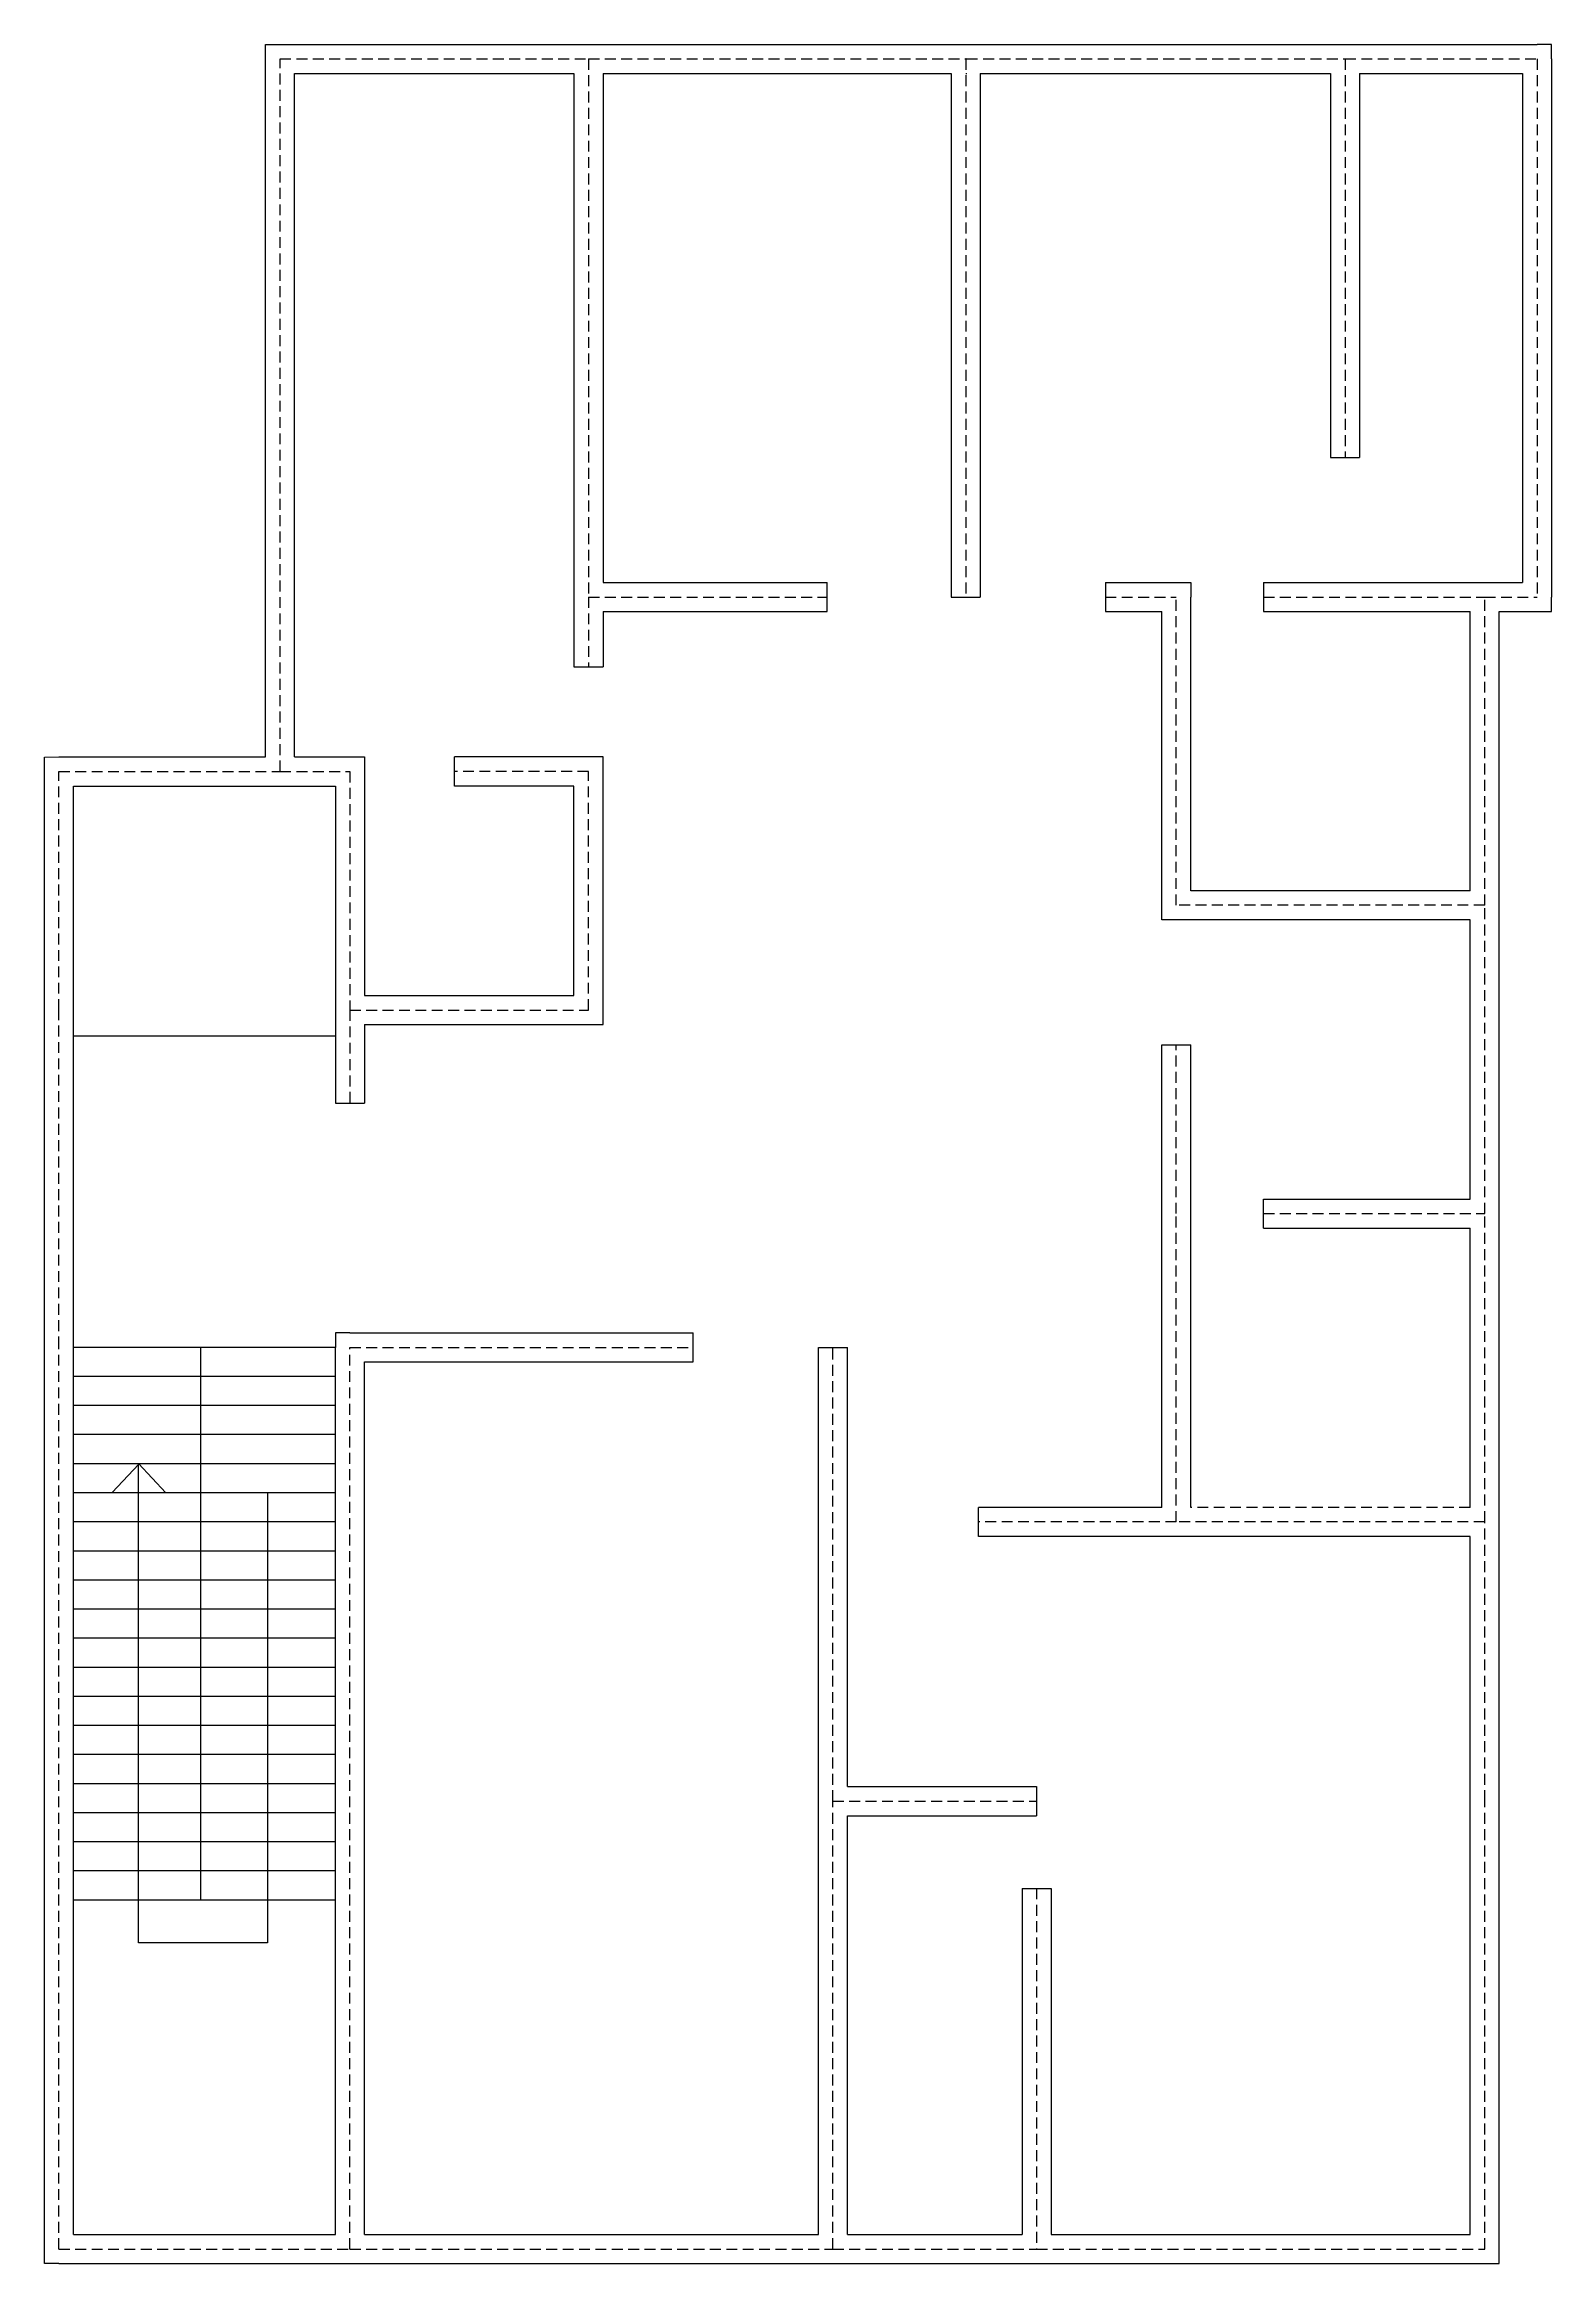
# Model space of a CAD drawing. Header units: inches. Extents: x 28 to 546, y 3 to 766.
import ezdxf

# ---------------------------------------------------------------- set-up
doc = ezdxf.new("R2010")
doc.units = ezdxf.units.IN
doc.header["$LTSCALE"] = 15
doc.header["$MEASUREMENT"] = 0
doc.linetypes.add('HIDDEN', pattern=[0.375, 0.25, -0.125])
doc.dimstyles.get("Standard").update_dxf_attribs({"dimtxt": 0.18, "dimasz": 0.18, "dimexe": 0.18, "dimexo": 0.0625, "dimgap": 0.09, "dimtad": 0, "dimtih": 1, "dimtoh": 1, "dimdec": 1, "dimzin": 0, "dimdsep": 46, "dimlunit": 3, "dimtxsty": 'Standard', "dimcen": 0.09, "dimadec": 0, "dimazin": 0, "dimtfac": 1, "dimtdec": 1, "dimtofl": 0, "dimtmove": 0, "dimatfit": 3, "dimfxl": 1, "dimtolj": 1, "dimtzin": 0, "dimarcsym": 0})

# ---------------------------------------------------------------- blocks, each defined once
blk = doc.blocks.new('*D2')
at = {"color": 0, "linetype": 'HIDDEN', "lineweight": -2}
for p, q in [((345.05, 760.81), (344.87, 760.81)), ((345.23, 760.87), (345.23, 760.99)), ((345.23, 760.87), (345.23, 760.99)), ((345.41, 760.81), (345.59, 760.81))]:
    blk.add_line(p, q, dxfattribs=at)
at = {"color": 0, "linetype": 'HIDDEN'}
for points in [[(345.05, 760.84), (345.05, 760.78), (345.23, 760.81)], [(345.41, 760.84), (345.41, 760.78), (345.23, 760.81)]]:
    blk.add_solid(points, dxfattribs=at)
at = {"layer": 'Defpoints', "color": 0, "linetype": 'HIDDEN'}
blk.add_point((345.23, 760.81), dxfattribs=at)
blk.add_point((345.23, 760.81), dxfattribs=at)
blk.add_point((345.23, 760.81), dxfattribs=at)
at = {"color": 0, "linetype": 'HIDDEN', "insert": (345.89, 760.81), "char_height": 0.18, "attachment_point": 5}
blk.add_mtext('\\A1;0.0"', dxfattribs=at)

msp = doc.modelspace()

# ---------------------------------------------------------------- linework, layer by layer
for p, q in [((104.23, 760.81), (104.23, 765.81)), ((104.23, 765.81), (109.23, 765.81)), ((109.23, 765.81), (215.23, 765.81)), ((215.23, 765.81), (345.23, 765.81)), ((345.23, 765.81), (475.23, 765.81)), ((475.23, 765.81), (541.23, 765.81)), ((546.23, 765.81), (541.23, 765.81)), ((546.23, 760.81), (546.23, 765.81)), ((104.23, 520.81), (104.23, 760.81)), ((114.23, 755.81), (210.23, 755.81)), ((114.23, 520.81), (114.23, 755.81)), ((210.23, 755.81), (210.23, 575.81)), ((220.23, 755.81), (339.87, 755.81)), ((220.23, 755.81), (220.23, 580.81)), ((339.87, 755.81), (339.87, 575.81)), ((344.87, 755.81), (345.23, 755.81)), ((349.87, 755.81), (470.23, 755.81)), ((349.87, 755.81), (349.87, 575.81)), ((470.23, 755.81), (470.23, 623.81)), ((480.23, 755.81), (536.23, 755.81)), ((480.23, 755.81), (480.23, 623.81)), ((536.23, 755.81), (536.23, 580.81)), ((546.23, 760.81), (546.23, 575.81)), ((470.23, 623.81), (480.23, 623.81)), ((220.23, 580.81), (297.23, 580.81)), ((297.23, 570.81), (297.23, 580.81)), ((392.87, 580.81), (417.23, 580.81)), ((392.87, 580.81), (392.87, 570.81)), ((417.23, 580.81), (422.23, 580.81)), ((422.23, 580.81), (422.23, 575.81)), ((447.23, 580.81), (523.23, 580.81)), ((447.23, 580.81), (447.23, 570.81)), ((523.23, 580.81), (536.23, 580.81)), ((210.23, 575.81), (210.23, 551.81)), ((339.87, 575.81), (349.87, 575.81)), ((422.23, 474.81), (422.23, 575.81)), ((546.23, 570.81), (546.23, 575.81)), ((220.23, 570.81), (220.23, 551.81)), ((220.23, 570.81), (297.23, 570.81)), ((392.87, 570.81), (412.23, 570.81)), ((392.87, 570.81), (392.87, 570.81)), ((412.23, 469.81), (412.23, 570.81)), ((447.23, 570.81), (518.23, 570.81)), ((518.23, 474.81), (518.23, 570.81)), ((528.23, 570.81), (541.23, 570.81)), ((528.23, 469.81), (528.23, 570.81)), ((541.23, 570.81), (546.23, 570.81)), ((210.23, 551.81), (220.23, 551.81)), ((28.23, 520.73), (33.23, 520.81)), ((28.23, 515.81), (28.23, 520.73)), ((33.23, 520.81), (104.23, 520.81)), ((114.23, 520.81), (133.23, 520.81)), ((133.23, 520.81), (138.23, 520.81)), ((138.23, 520.81), (138.23, 515.81)), ((215.23, 520.81), (169.23, 520.81)), ((169.23, 510.81), (169.23, 520.81)), ((220.23, 520.81), (215.23, 520.81)), ((220.23, 515.81), (220.23, 520.81)), ((28.23, 433.81), (28.23, 515.81)), ((138.23, 515.81), (138.23, 438.81)), ((220.23, 433.81), (220.23, 515.81)), ((38.23, 433.81), (38.23, 510.81)), ((38.23, 510.81), (109.23, 510.81)), ((109.23, 510.81), (128.23, 510.81)), ((128.23, 510.81), (128.23, 433.81)), ((210.23, 510.81), (169.23, 510.81)), ((210.23, 438.81), (210.23, 510.81)), ((518.23, 474.81), (422.23, 474.81)), ((412.23, 464.81), (412.23, 469.81)), ((528.23, 363.81), (528.23, 469.81)), ((417.23, 464.81), (412.23, 464.81)), ((518.23, 464.81), (417.23, 464.81)), ((518.23, 368.81), (518.23, 464.81)), ((138.23, 438.81), (210.23, 438.81)), ((28.23, 317.81), (28.23, 433.81)), ((38.23, 317.81), (38.23, 433.81)), ((128.23, 433.81), (128.23, 401.81)), ((138.23, 428.81), (215.23, 428.81)), ((138.23, 428.81), (138.23, 401.81)), ((215.23, 428.81), (220.23, 428.81)), ((220.23, 428.81), (220.23, 433.81)), ((128.41, 424.8), (38.41, 424.8)), ((412.23, 363.81), (412.23, 421.81)), ((412.23, 421.81), (422.23, 421.81)), ((422.23, 363.81), (422.23, 421.81)), ((128.23, 401.81), (138.23, 401.81)), ((447.23, 368.81), (518.23, 368.81)), ((447.23, 358.81), (447.23, 368.81)), ((412.23, 262.81), (412.23, 363.81)), ((422.23, 262.81), (422.23, 363.81)), ((447.23, 358.81), (518.23, 358.81)), ((518.23, 262.81), (518.23, 358.81)), ((528.23, 257.81), (528.23, 363.81)), ((133.23, 322.81), (128.23, 322.81)), ((128.23, 322.81), (128.23, 317.81)), ((133.23, 322.81), (251.23, 322.81)), ((251.23, 312.81), (251.23, 322.81)), ((28.23, 7.81), (28.23, 317.81)), ((38.23, 12.81), (38.23, 317.81)), ((128.23, 317.81), (38.23, 317.81)), ((81.86, 317.81), (81.86, 127.89)), ((128.23, 12.81), (128.23, 317.81)), ((294.23, 161.81), (294.23, 317.81)), ((294.23, 317.81), (304.23, 317.81)), ((304.23, 166.81), (304.23, 317.81)), ((128.23, 307.81), (38.23, 307.81)), ((138.23, 12.81), (138.23, 312.81)), ((138.23, 312.81), (251.23, 312.81)), ((128.23, 297.81), (38.23, 297.81)), ((128.23, 287.81), (38.23, 287.81)), ((128.23, 277.81), (38.23, 277.81)), ((60.66, 277.72), (51.57, 267.89)), ((60.55, 113.11), (60.55, 277.86)), ((60.55, 277.86), (69.97, 267.78)), ((128.23, 267.81), (38.23, 267.81)), ((104.91, 267.86), (104.91, 113.11)), ((412.23, 262.81), (349.23, 262.81)), ((349.23, 252.81), (349.23, 262.81)), ((128.23, 257.81), (38.23, 257.81)), ((417.23, 252.81), (349.23, 252.81)), ((518.23, 252.81), (417.23, 252.81)), ((518.23, 161.81), (518.23, 252.81)), ((528.23, 161.81), (528.23, 257.81)), ((128.23, 247.81), (38.23, 247.81)), ((128.23, 237.81), (38.23, 237.81)), ((128.23, 227.81), (38.23, 227.81)), ((128.23, 217.81), (38.23, 217.81)), ((128.23, 207.81), (38.23, 207.81)), ((128.23, 197.81), (38.23, 197.81)), ((128.23, 187.81), (38.23, 187.81)), ((128.23, 177.81), (38.23, 177.81)), ((128.23, 167.81), (38.23, 167.81)), ((294.23, 12.81), (294.23, 161.81)), ((304.23, 166.81), (369.23, 166.81)), ((369.23, 166.81), (369.23, 156.81)), ((518.23, 12.81), (518.23, 161.81)), ((528.23, 7.81), (528.23, 161.81)), ((128.23, 157.81), (38.23, 157.81)), ((304.23, 12.81), (304.23, 156.81)), ((304.23, 156.81), (369.23, 156.81)), ((128.23, 147.81), (38.23, 147.81)), ((128.23, 137.81), (38.23, 137.81)), ((364.23, 131.81), (364.23, 12.81)), ((364.23, 131.81), (369.23, 131.81)), ((369.23, 131.81), (374.23, 131.81)), ((374.23, 131.81), (374.23, 12.81)), ((128.23, 127.81), (38.23, 127.81)), ((104.91, 113.11), (60.55, 113.11)), ((28.23, 2.81), (28.23, 7.81)), ((38.23, 12.81), (128.23, 12.81)), ((138.23, 12.81), (294.23, 12.81)), ((304.23, 12.81), (364.23, 12.81)), ((374.23, 12.81), (518.23, 12.81)), ((528.23, 2.81), (528.23, 7.81)), ((33.23, 2.81), (28.23, 2.81)), ((33.23, 2.81), (133.23, 2.81)), ((133.23, 2.81), (299.23, 2.81)), ((299.23, 2.81), (369.23, 2.81)), ((369.23, 2.81), (523.23, 2.81)), ((523.23, 2.81), (528.23, 2.81))]:
    msp.add_line(p, q)
at = {"linetype": 'HIDDEN'}
for p, q in [((109.23, 515.81), (109.23, 760.81)), ((109.23, 760.81), (215.23, 760.81)), ((215.23, 760.81), (345.23, 760.81)), ((215.23, 760.81), (215.23, 575.81)), ((344.87, 760.81), (344.87, 575.81)), ((345.23, 760.81), (475.23, 760.81)), ((475.23, 760.81), (475.23, 760.81)), ((475.23, 760.81), (541.23, 760.81)), ((475.23, 760.81), (475.23, 623.81)), ((541.23, 760.81), (541.23, 575.81)), ((215.23, 575.81), (215.23, 551.81)), ((215.23, 575.81), (297.23, 575.81)), ((392.87, 575.81), (417.23, 575.81)), ((417.23, 469.81), (417.23, 575.81)), ((447.23, 575.81), (523.23, 575.81)), ((523.23, 469.81), (523.23, 575.81)), ((523.23, 575.81), (541.23, 575.81)), ((114.23, 520.81), (133.23, 520.81)), ((33.23, 433.81), (33.23, 515.81)), ((33.23, 515.81), (109.23, 515.81)), ((109.23, 515.81), (133.23, 515.81)), ((133.23, 515.81), (133.23, 433.81)), ((215.23, 515.81), (169.23, 515.81)), ((215.23, 433.81), (215.23, 515.81)), ((210.23, 510.81), (169.23, 510.81)), ((523.23, 469.81), (417.23, 469.81)), ((523.23, 363.81), (523.23, 469.81)), ((33.23, 317.81), (33.23, 433.81)), ((133.23, 433.81), (215.23, 433.81)), ((133.23, 433.81), (133.23, 401.81)), ((138.23, 428.81), (138.23, 401.81)), ((138.23, 428.81), (138.23, 401.81)), ((412.23, 363.81), (412.23, 421.81)), ((417.23, 363.81), (417.23, 421.81)), ((417.23, 257.81), (417.23, 363.81)), ((447.23, 363.81), (523.23, 363.81)), ((523.23, 257.81), (523.23, 363.81)), ((33.23, 7.81), (33.23, 317.81)), ((133.23, 7.81), (133.23, 317.81)), ((133.23, 317.81), (251.23, 317.81)), ((299.23, 161.81), (299.23, 317.81)), ((518.23, 262.81), (422.23, 262.81)), ((417.23, 257.81), (349.23, 257.81)), ((523.23, 257.81), (417.23, 257.81)), ((523.23, 161.81), (523.23, 257.81)), ((299.23, 7.81), (299.23, 161.81)), ((299.23, 161.81), (369.23, 161.81)), ((523.23, 7.81), (523.23, 161.81)), ((369.23, 131.81), (369.23, 7.81)), ((33.23, 7.81), (133.23, 7.81)), ((133.23, 7.81), (299.23, 7.81)), ((299.23, 7.81), (369.23, 7.81)), ((304.23, 12.81), (364.23, 12.81)), ((304.23, 12.81), (364.23, 12.81)), ((369.23, 7.81), (523.23, 7.81))]:
    msp.add_line(p, q, dxfattribs=at)

# ---------------------------------------------------------------- dimensions: what is measured, and where the dimension line sits
dim = msp.add_linear_dim(base=(345.23246316, 760.80636961), p1=(345.23246316, 760.80636961), p2=(345.23246316, 760.80636961), dimstyle='Standard', dxfattribs=at)
dim.commit()
dim.dimension.update_dxf_attribs({"geometry": '*D2', "text_midpoint": (345.89246316, 760.80636961)})

doc.saveas('drawing.dxf')
